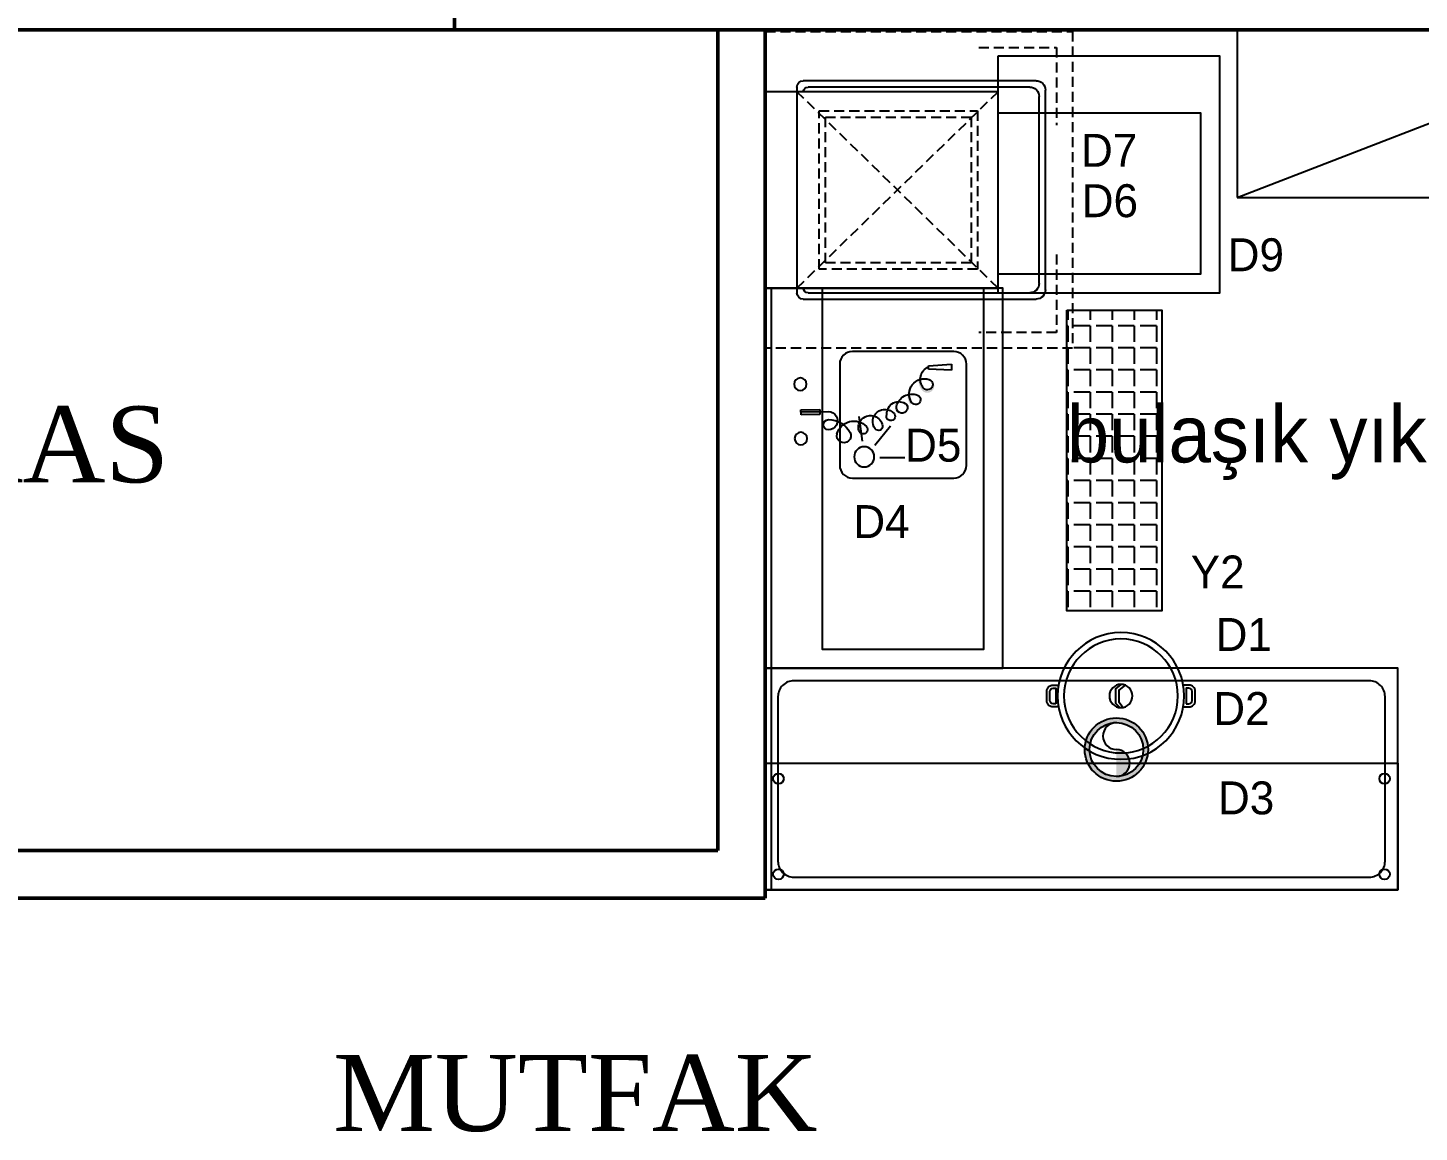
# Model space of a CAD drawing. Header units: millimetres. Extents: x 26282 to 30760, y 1404 to 4574.
# Drawn here: x 28614.8 to 29054.3, y 2360.2 to 2708.9 of the extents above; entities that cross this region are included whole.
import ezdxf

# ---------------------------------------------------------------- set-up
doc = ezdxf.new("R2010")
doc.units = ezdxf.units.MM
doc.header["$LTSCALE"] = 0.25
doc.linetypes.add('DASHED', pattern=[19.05, 12.7, -6.35])
doc.linetypes.add('HIDDENX2', pattern=[19.05, 12.7, -6.35])
for name, color, linetype, lineweight in [('AB-DUV', 4, 'Continuous', 50), ('ID-ALCIPAN', 124, 'Continuous', 20), ('TEXT-GNRL (3RDF)', 254, 'Continuous', 15)]:
    doc.layers.add(name, color=color, linetype=linetype, lineweight=lineweight)
doc.layers.add('Kıtc-002 Çizgi', color=7, linetype='Continuous')
doc.layers.add('S2000-002 Çizgi', color=7, linetype='Continuous')
doc.styles.get("Standard").update_dxf_attribs({"font": 'arial.ttf'})
doc.styles.add('TAKSİM', font='GOTHIC.TTF', dxfattribs={"height": 20})

# ---------------------------------------------------------------- blocks, each defined once
blk = doc.blocks.new('A$C187D15ED')
at = {"layer": 'AB-DUV', "ltscale": 100}
for p, q in [((9179.21, 2518.26), (9179.21, 2503.26)), ((9646.64, 2503.26), (8617.36, 2503.26))]:
    blk.add_line(p, q, dxfattribs=at)
at = {"layer": 'ID-ALCIPAN', "ltscale": 0.25}
blk.add_line((9317.96, 2503.26), (9180.46, 2503.26), dxfattribs=at)
blk = doc.blocks.new('A$C53E03B34')
at = {"layer": 'Kıtc-002 Çizgi'}
for points in [[(3.74, 16.55), (2, 16.55, -0.414214), (0, 18.55), (0, 21.45, -0.414214), (2, 23.45), (3.74, 23.45)], [(43.14, 16.55), (44.87, 16.55, 0.414214), (46.87, 18.55), (46.87, 21.45, 0.414214), (44.87, 23.45), (43.14, 23.45)]]:
    blk.add_lwpolyline(points, format="xyb", dxfattribs=at)
for points in [[(2.83, 17.55), (2, 17.55, -0.414214), (1, 18.55), (1, 21.45, -0.414214), (2, 22.45), (2.83, 22.45)], [(44.05, 17.55), (44.87, 17.55, 0.414214), (45.87, 18.55), (45.87, 21.45, 0.414214), (44.87, 22.45), (44.05, 22.45)]]:
    blk.add_lwpolyline(points, format="xyb", close=True, dxfattribs=at)
for points in [[(22.08, 23.4), (24.16, 21.79), (24.16, 18.12), (22.75, 16.4)], [(23.49, 23.65), (25.16, 22.26), (25.16, 17.69), (23.76, 16.35)]]:
    blk.add_lwpolyline(points, dxfattribs=at)
for radius in [20, 18, 3.66]:
    blk.add_circle((23.44, 20), radius, dxfattribs=at)
blk = doc.blocks.new('A$C7ED97EAE')
at = {"layer": 'S2000-002 Çizgi'}
for p, q in [((3.5, 88.5), (65.5, 88.5)), ((3.5, 15), (3.5, 88.5)), ((65.5, 88.5), (65.5, 15)), ((0, 3), (0, 76.5)), ((2, 78.5), (3.5, 78.5)), ((2, 5), (2, 75)), ((3.5, 78.5), (65.5, 78.5)), ((3.5, 76.5), (3.5, 76.5)), ((65.5, 78.5), (67, 78.5)), ((65.5, 76.5), (65.5, 76.5)), ((67, 75), (67, 5)), ((69, 76.5), (69, 3)), ((65.5, 15), (3.5, 15)), ((67, 15), (65.5, 15)), ((66, 0), (3, 0)), ((64, 2), (5, 2))]:
    blk.add_line(p, q, dxfattribs=at)
at = {"layer": 'S2000-002 Çizgi', "linetype": 'DASHED'}
for p, q in [((65.5, 78.5), (3.5, 15)), ((65.5, 15), (3.5, 78.5))]:
    blk.add_line(p, q, dxfattribs=at)
for points in [[(9.5, 21.5), (59.5, 21.5), (59.5, 71.5), (9.5, 71.5)], [(11.5, 23.5), (57.5, 23.5), (57.5, 69.5), (11.5, 69.5)]]:
    blk.add_lwpolyline(points, close=True, dxfattribs=at)
at = {"layer": 'S2000-002 Çizgi'}
for centre, radius, start, end in [((2, 76.5), 2, 90, 180), ((3.5, 75), 1.5, 90, 180), ((65.5, 75), 1.5, 0, 90), ((67, 76.5), 2, 0, 90), ((5, 5), 3, 180, 270), ((64, 5), 3, 270, 0), ((3, 3), 3, 180, 270), ((66, 3), 3, 270, 0)]:
    blk.add_arc(centre, radius, start, end, dxfattribs=at)
blk = doc.blocks.new('A$C7BE05278')
at = {"layer": 'S2000-002 Çizgi'}
h = blk.add_hatch(color=256, dxfattribs=at)
h.paths.add_polyline_path([(4.65, 9.9, -0.025454), (4.81, 10.42, 0.278063), (0.77, 7.52), (1.23, 7.32, -0.265675)])
h.paths.add_polyline_path([(5.35, 10.43, 0.028094), (4.81, 10.42, 0.025454), (4.65, 9.9, -0.030609), (5.18, 9.93, -0.027259)])
h.paths.add_polyline_path([(5.35, 10.43, 0.027259), (5.18, 9.93, -0.171751), (7.9, 8.98), (7.9, 8.98), (7.9, 8.98, -1.347305), (5.22, 7.15, -0.147228), (5.18, 9.93, 0.030609), (4.65, 9.9, 0.138731), (4.75, 7, 1.347306), (8.21, 9.37, 0.162476)])
h.paths.add_polyline_path([(12.46, 12.66), (12.73, 13.08, 0.483116), (4.81, 10.42, -0.028094), (5.35, 10.43, -0.470681)])
for p, q in [((14.4, 47.58), (14.34, 41.67)), ((14.4, 47.58), (14.34, 41.67)), ((15.96, 47.57), (14.4, 47.58)), ((15.96, 47.57), (14.4, 47.58)), ((15.05, 47.56), (14.97, 38.92)), ((15.9, 41.65), (15.96, 47.57)), ((15.9, 41.65), (15.96, 47.57)), ((14.34, 41.67), (15.9, 41.65)), ((14.34, 41.67), (15.9, 41.65)), ((0.47, 7.33), (0, 0.02)), ((0.47, 7.33), (0, 0.02)), ((1.54, 7.31), (0.47, 7.33)), ((1.54, 7.31), (0.47, 7.33)), ((1.86, 0), (1.54, 7.31)), ((1.86, 0), (1.54, 7.31)), ((0, 0.02), (1.86, 0))]:
    blk.add_line(p, q, dxfattribs=at)
for centre in [(6.31, 47.78), (23.47, 47.61)]:
    blk.add_circle(centre, 1.99, dxfattribs=at)
for centre, radius, start, end in [((19.09, 38.88), 1.6, 359.43, 179.43), ((17.83, 38.9), 2.86, 179.43, 359.43), ((25.13, 38.82), 7.64, 179.43, 242.0346), ((23.49, 30.88), 5.53, 105.7663, 225.7833), ((22.59, 34.05), 2.23, 242.0346, 105.7663), ((20, 25.62), 3.8, 74.9498, 261.6763), ((20.62, 27.93), 1.41, 225.7833, 74.9498), ((18.07, 21.08), 3.83, 52.4089, 229.1112), ((19.64, 23.11), 1.26, 261.6763, 52.4089), ((15.59, 16.68), 3.77, 86.0156, 220.6772), ((16.45, 19.21), 1.37, 229.1112, 116.3243), ((9.42, 8.58), 4.83, 57.0103, 197.5795), ((14.42, 12.56), 4.98, 103.1199, 200.7743), ((13.69, 15.69), 1.76, 236.8088, 103.1199), ((4.79, 5.59), 4.31, 51.245, 156.7533), ((6.43, 7.63), 1.7, 197.5795, 51.245), ((11.21, 11.34), 1.54, 200.7743, 57.0103)]:
    blk.add_arc(centre, radius, start, end, dxfattribs=at)
blk.add_solid([(15.9, 41.65), (14.34, 41.67), (15.96, 47.57), (14.4, 47.58)], dxfattribs=at)
blk = doc.blocks.new('A$C7327736A')
at = {"layer": 'S2000-002 Çizgi'}
for p, q in [((48.34, 44.26), (40.53, 45.37)), ((49.57, 40.45), (43.47, 35.44)), ((53.48, 38.79), (53.48, 30.9))]:
    blk.add_line(p, q, dxfattribs=at)
for points in [[(0, 75), (120, 75), (120, 0), (0, 0)], [(0, 75), (120, 75), (120, 73), (0, 73)], [(0, 57), (114, 57), (114, 6), (0, 6)]]:
    blk.add_lwpolyline(points, close=True, dxfattribs=at)
blk.add_lwpolyline([(56, 11.5), (24, 11.5, -0.414214), (20, 15.5), (20, 47.5, -0.414214), (24, 51.5), (56, 51.5, -0.414214), (60, 47.5), (60, 15.5, -0.414214)], format="xyb", close=True, dxfattribs=at)
blk.add_circle((53.29, 43.76), 3.19, dxfattribs=at)
blk.add_blockref('A$C7BE05278', (24.04, 16.16), dxfattribs=at)

msp = doc.modelspace()

# ---------------------------------------------------------------- hatches: boundary and pattern name
at = {"layer": 'S2000-002 Çizgi'}
h = msp.add_hatch(color=256, dxfattribs=at)
edge = h.paths.add_edge_path(flags=17)
edge.add_arc((28958.671, 2481.011), 8.5, 0, 360)
edge = h.paths.add_edge_path()
edge.add_arc((28958.671, 2481.011), 10, 0, 360)
edge = h.paths.add_edge_path(flags=16)
edge.add_arc((28958.671, 2476.761), 4.25, 270, 450)

# ---------------------------------------------------------------- linework, layer by layer
at = {"ltscale": 0.25, "elevation": -5.126}
msp.add_lwpolyline([(28849.776, 2506.731), (28847.776, 2506.731), (28847.776, 2436.731), (28849.776, 2436.731)], close=True, dxfattribs=at)
at = {"layer": 'AB-DUV', "ltscale": 10}
for p, q in [((28466.001, 2449.124, -5.126), (28832.776, 2449.124, -5.126)), ((28480.987, 2434.124, -5.126), (28847.776, 2434.124, -5.126))]:
    msp.add_line(p, q, dxfattribs=at)
at = {"layer": 'S2000-002 Çizgi', "elevation": -5.126}
for points in [[(28847.776, 2436.731), (29047.526, 2436.731), (29047.526, 2506.731), (28847.776, 2506.731)], [(28847.776, 2476.731), (29047.526, 2476.731), (29047.526, 2436.731), (28847.776, 2436.731)]]:
    msp.add_lwpolyline(points, close=True, dxfattribs=at)
msp.add_lwpolyline([(28856.776, 2440.731), (29038.526, 2440.731, 0.4142136), (29043.526, 2445.731), (29043.526, 2497.731, 0.4142136), (29038.526, 2502.731), (28856.776, 2502.731, 0.4142136), (28851.776, 2497.731), (28851.776, 2445.731, 0.4142136)], format="xyb", close=True, dxfattribs=at)
at = {"layer": 'S2000-002 Çizgi'}
for centre, radius in [((28958.671, 2481.011, -5.126), 10), ((28958.671, 2481.011, -5.126), 8.5), ((28851.922, 2471.823, -5.126), 1.648), ((29043.381, 2471.823, -5.126), 1.648), ((28851.922, 2441.64, -5.126), 1.648), ((29043.381, 2441.64, -5.126), 1.648)]:
    msp.add_circle(centre, radius, dxfattribs=at)
for centre, start, end in [((28958.671, 2485.261, -5.126), 90, 270), ((28958.671, 2476.761, -5.126), 270, 90)]:
    msp.add_arc(centre, 4.25, start, end, dxfattribs=at)

# ---------------------------------------------------------------- block references
at = {"layer": 'AB-DUV', "ltscale": 100}
msp.add_blockref('A$C187D15ED', (19570.424, 205.028, 5.126), dxfattribs=at)
at = {"layer": 'S2000-002 Çizgi', "xscale": -1}
msp.add_blockref('A$C53E03B34', (28983.548, 2477.926, -5.126), dxfattribs=at)

# ---------------------------------------------------------------- texts
at = {"style": 'TAKSİM'}
for s, p in [('D4', (28875.572, 2547.792)), ('Y2', (28982.141, 2531.879)), ('D1', (28990, 2512.151)), ('D2', (28989.257, 2488.761)), ('D3', (28990.743, 2460.545))]:
    msp.add_text(s, height=10.4, dxfattribs=at).set_placement(p)
at = {"layer": 'TEXT-GNRL (3RDF)', "insert": (28711.214, 2384.549), "char_height": 24, "width": 940.7968, "attachment_point": 1}
msp.add_mtext('{\\fTimes New Roman|b0|i0|c162|p18;MUTFAK}', dxfattribs=at)

# ---------------------------------------------------------------- next in the draw order: hatches: boundary and pattern name
h = msp.add_hatch()
h.set_pattern_fill('ANGLE', color=256, angle=540)
h.set_pattern_definition([(180, (31269.3446, 8153.949), (1e-14, -6.985), [5.08, -1.905]), (270, (31269.3446, 8153.949), (6.985, 1e-14), [5.08, -1.905])])
h.paths.add_polyline_path([(28973.047, 2524.804), (28943.047, 2524.804), (28943.047, 2619.804), (28973.047, 2619.804)])

# ---------------------------------------------------------------- next in the draw order: linework, layer by layer
msp.add_line((28996.824, 2655.289, 5.126), (29133.824, 2708.289, 5.126))
for points, elevation in [([(28996.824, 2655.289), (29133.824, 2655.289), (29133.824, 2708.289), (28996.824, 2708.289)], 5.126), ([(28943.047, 2619.804), (28973.047, 2619.804), (28973.047, 2524.804), (28943.047, 2524.804)], -5.126)]:
    msp.add_lwpolyline(points, close=True, dxfattribs=dict(elevation=elevation))
at = {"layer": 'AB-DUV', "ltscale": 10}
for p, q in [((28832.776, 2449.124, -5.126), (28832.776, 2707.731, -5.126)), ((28847.776, 2434.124, -5.126), (28847.776, 2707.731, -5.126))]:
    msp.add_line(p, q, dxfattribs=at)
at = {"layer": 'S2000-002 Çizgi', "linetype": 'HIDDENX2', "elevation": -5.126}
msp.add_lwpolyline([(28944.776, 2707.731), (28944.776, 2607.731), (28847.776, 2607.731), (28847.776, 2707.731)], close=True, dxfattribs=at)
for points in [[(28915.196, 2702.731), (28939.776, 2702.731), (28939.776, 2678.151)], [(28939.776, 2637.312), (28939.776, 2612.731), (28915.196, 2612.731)]]:
    msp.add_lwpolyline(points, dxfattribs=at)
at = {"layer": 'S2000-002 Çizgi', "elevation": -5.126}
for points in [[(28921.276, 2700.112), (28991.276, 2700.112), (28991.276, 2625.112), (28921.276, 2625.112)], [(28921.276, 2682.112), (28985.276, 2682.112), (28985.276, 2631.112), (28921.276, 2631.112)]]:
    msp.add_lwpolyline(points, close=True, dxfattribs=at)

# ---------------------------------------------------------------- next in the draw order: block references
at = {"xscale": -1, "rotation": 90}
msp.add_blockref('A$C7327736A', (28922.776, 2626.731, -5.126), dxfattribs=at)
at = {"layer": 'S2000-002 Çizgi', "xscale": -1, "rotation": 90}
msp.add_blockref('A$C7ED97EAE', (28936.276, 2692.231, -5.126), dxfattribs=at)

# ---------------------------------------------------------------- next in the draw order: texts
at = {"style": 'TAKSİM'}
for s, height, p in [('D7', 10.4, (28947.479, 2665.026)), ('D6', 10.4, (28947.713, 2649.125)), ('D9', 10.4, (28993.81, 2632.056)), ('bulaşık yıkama', 18, (28942.988, 2571.678, -5.126)), ('D5', 10.4, (28891.919, 2571.924))]:
    msp.add_text(s, height=height, dxfattribs=at).set_placement(p)
at = {"layer": 'TEXT-GNRL (3RDF)', "insert": (28544.675, 2589.392), "char_height": 24, "width": 940.7968, "attachment_point": 1}
msp.add_mtext('{\\fTimes New Roman|b0|i0|c162|p18;TERAS}', dxfattribs=at)

doc.saveas('drawing.dxf')
